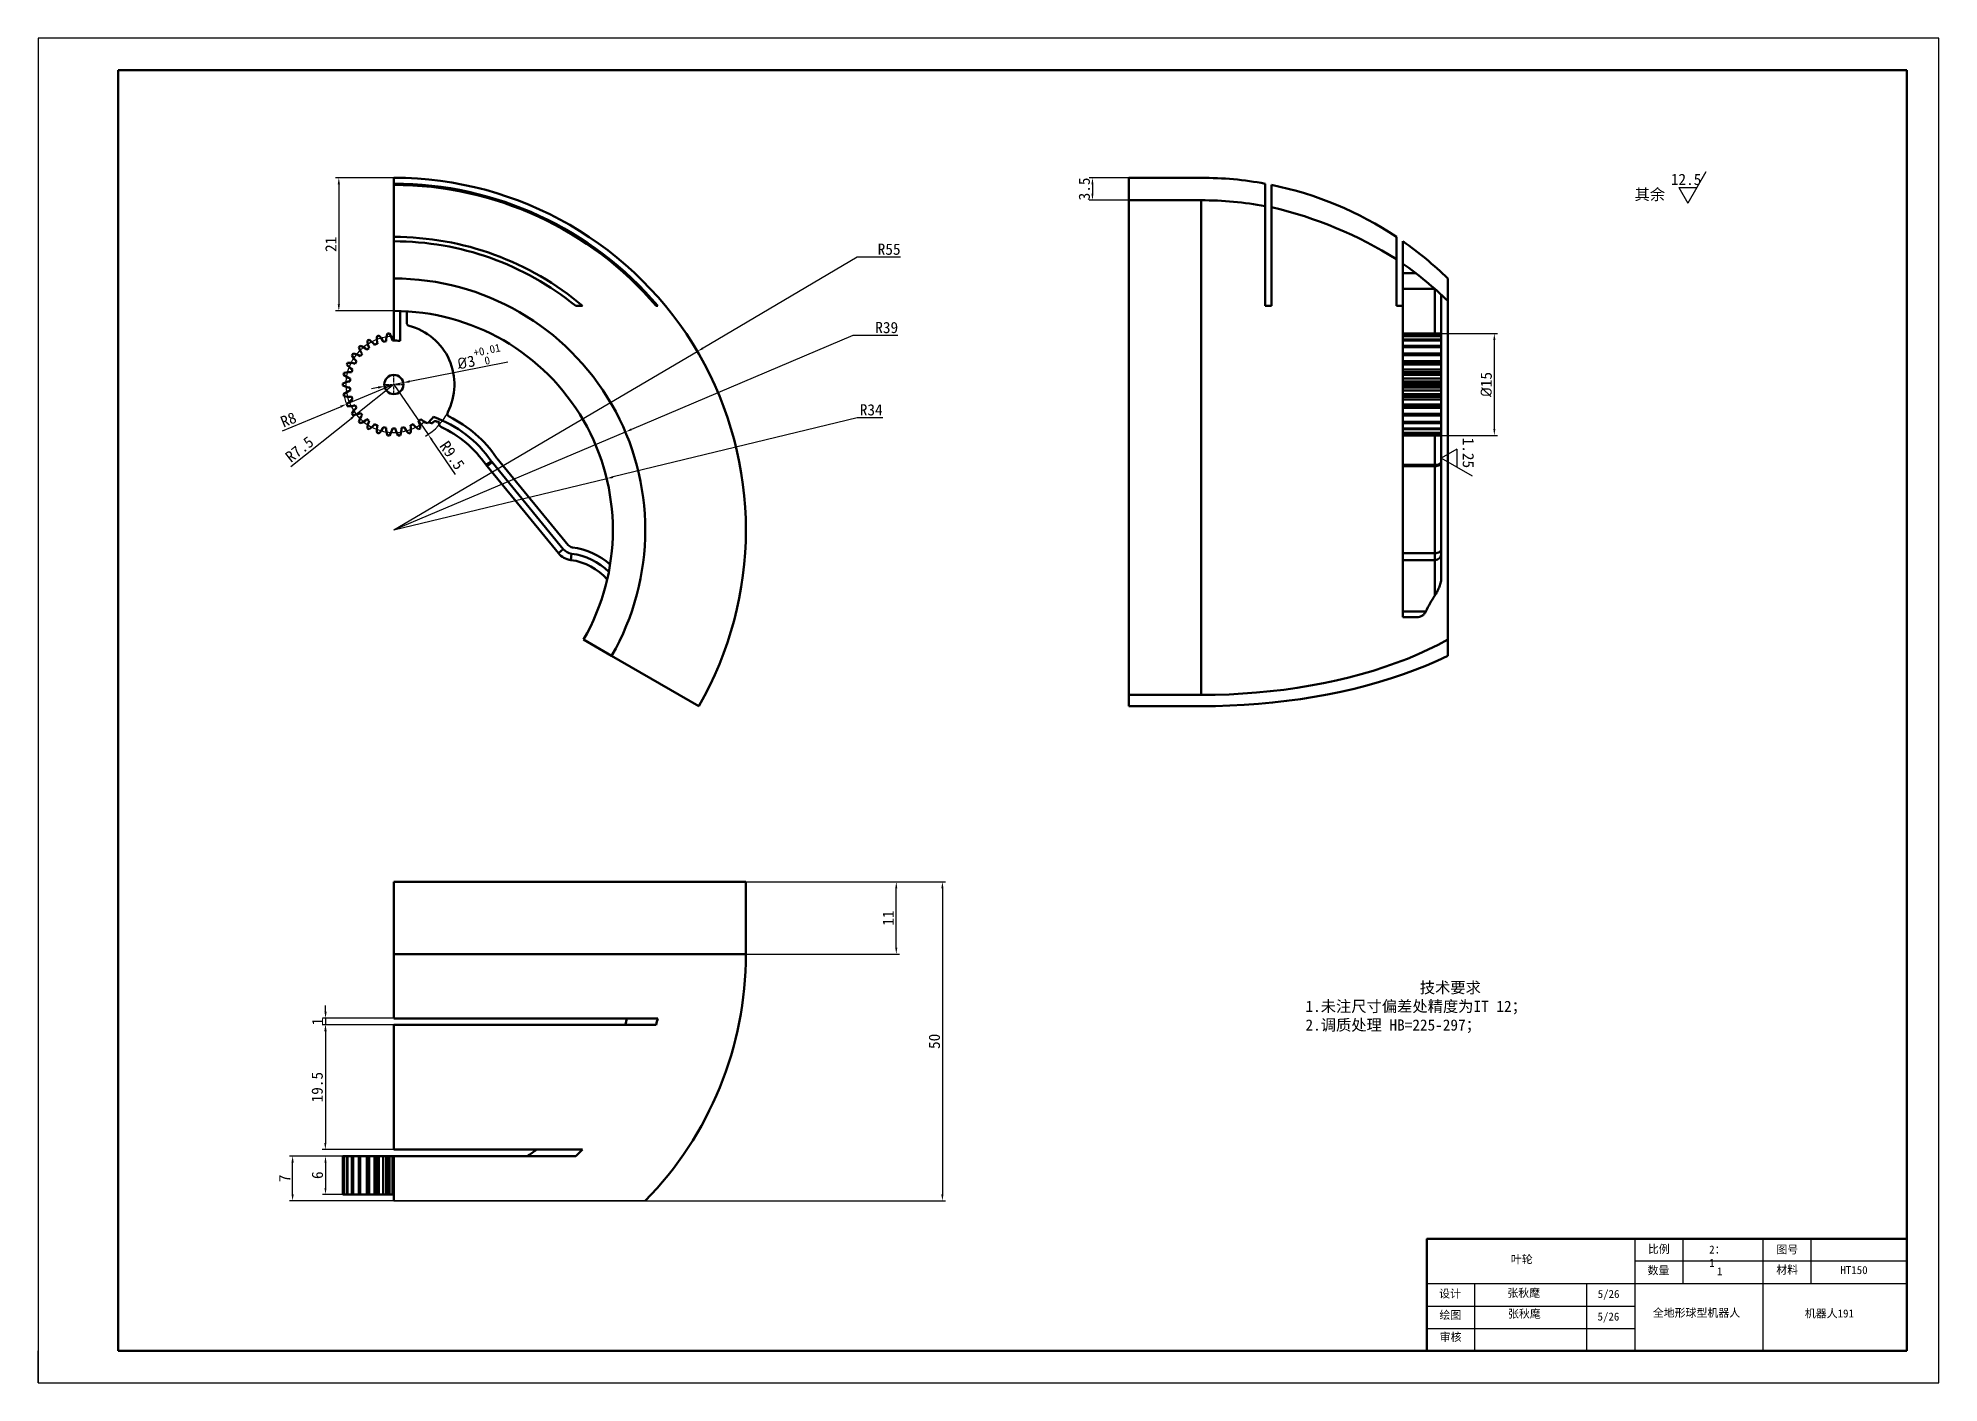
# Model space of a CAD drawing. Header units: millimetres. Extents: x 677 to 1865, y 1 to 841.
import ezdxf

# ---------------------------------------------------------------- set-up
doc = ezdxf.new("R2010")
doc.units = ezdxf.units.MM
doc.header["$PDSIZE"] = -1
doc.linetypes.add('CENTER2', pattern=[1.125, 0.75, -0.125, 0.125, -0.125])
for name, color, linetype, lineweight in [('文字', 7, 'Continuous', 15), ('粗实线', 7, 'Continuous', 30), ('粗实线层', 7, 'Continuous', 35)]:
    doc.layers.add(name, color=color, linetype=linetype, lineweight=lineweight)
doc.styles.add('Songti', font='')
doc.styles.get("Standard").update_dxf_attribs({"font": ''})
doc.styles.get('Songti').set_extended_font_data('SimSun')
doc.styles.get('Standard').set_extended_font_data('FangSong')
doc.dimstyles.new('ISO-25', dxfattribs={"dimtxt": 2.5, "dimasz": 2.5, "dimexe": 1.25, "dimexo": 0.625, "dimtad": 1, "dimtxsty": 'Standard', "dimcen": 2.5, "dimadec": 0, "dimazin": 0, "dimtfac": 1, "dimtmove": 0, "dimatfit": 3, "dimfxl": 1, "dimarcsym": 0})

# ---------------------------------------------------------------- blocks, each defined once
blk = doc.blocks.new('*D2')
at = {"color": 0, "lineweight": -2, "transparency": 16777216}
for p, q in [((1189, 703.6), (1092.6, 646.9)), ((1216, 703.6), (1189, 703.6)), ((899.4, 533.3), (1089, 644.8))]:
    blk.add_line(p, q, dxfattribs=at)
at = {"color": 0, "transparency": 16777216}
blk.add_solid([(1092.2, 647.4), (1092.9, 646.3), (1089, 644.8)], dxfattribs=at)
at = {"layer": 'Defpoints', "color": 0, "transparency": 16777216}
for p in [(1089, 644.8), (899.4, 533.3)]:
    blk.add_point(p, dxfattribs=at)
at = {"color": 0, "transparency": 16777216, "insert": (1208.9, 708.6), "char_height": 3.5, "attachment_point": 5}
blk.add_mtext('{\\fSimSun|b0|i0|c134|p2;\\H2x;R55}', dxfattribs=at)
blk = doc.blocks.new('*D3')
at = {"color": 0, "lineweight": -2, "transparency": 16777216}
for p, q in [((1186.2, 654.7), (1047.8, 596.1)), ((1214.4, 654.7), (1186.2, 654.7)), ((899.4, 533.3), (1044.1, 594.5))]:
    blk.add_line(p, q, dxfattribs=at)
at = {"color": 0, "transparency": 16777216}
blk.add_solid([(1047.6, 596.7), (1048.1, 595.5), (1044.1, 594.5)], dxfattribs=at)
at = {"layer": 'Defpoints', "color": 0, "transparency": 16777216}
for p in [(1044.1, 594.5), (899.4, 533.3)]:
    blk.add_point(p, dxfattribs=at)
at = {"color": 0, "transparency": 16777216, "insert": (1207.4, 659.7), "char_height": 3.5, "attachment_point": 5}
blk.add_mtext('{\\fSimSun|b0|i0|c134|p2;\\H2x;R39}', dxfattribs=at)
blk = doc.blocks.new('*D4')
at = {"color": 0, "lineweight": -2, "transparency": 16777216}
for p, q in [((1189, 603.3), (1036.4, 566.4)), ((1204.9, 603.3), (1189, 603.3)), ((899.4, 533.3), (1032.4, 565.4))]:
    blk.add_line(p, q, dxfattribs=at)
at = {"color": 0, "transparency": 16777216}
blk.add_solid([(1036.2, 567), (1036.5, 565.7), (1032.4, 565.4)], dxfattribs=at)
at = {"layer": 'Defpoints', "color": 0, "transparency": 16777216}
for p in [(1032.4, 565.4), (899.4, 533.3)]:
    blk.add_point(p, dxfattribs=at)
at = {"color": 0, "transparency": 16777216, "insert": (1197.7, 608.3), "char_height": 3.5, "attachment_point": 5}
blk.add_mtext('{\\fSimSun|b0|i0|c134|p2;\\H2x;R34}', dxfattribs=at)
blk = doc.blocks.new('*D5')
at = {"color": 0, "lineweight": -2, "transparency": 16777216}
for p, q in [((1554, 656.1), (1589.1, 656.1)), ((1587.1, 652), (1587.1, 596.4)), ((1554, 592.3), (1589.1, 592.3))]:
    blk.add_line(p, q, dxfattribs=at)
at = {"color": 0, "transparency": 16777216}
for points in [[(1586.5, 652), (1587.8, 652), (1587.1, 656.1)], [(1586.5, 596.4), (1587.8, 596.4), (1587.1, 592.3)]]:
    blk.add_solid(points, dxfattribs=at)
at = {"layer": 'Defpoints', "color": 0, "transparency": 16777216}
for p in [(1554, 656.1), (1554, 592.3), (1587.1, 592.3)]:
    blk.add_point(p, dxfattribs=at)
at = {"color": 0, "transparency": 16777216, "insert": (1582.1, 624.2), "char_height": 3.5, "attachment_point": 5, "rotation": 90}
blk.add_mtext('{\\fISOCPEUR|b0|i0|c134|p34;\\H2x;%%C\\fSimSun|b0|i0|c134|p2;15}', dxfattribs=at)
blk = doc.blocks.new('*D6')
at = {"color": 0, "lineweight": -2, "transparency": 16777216}
for p, q in [((867.4, 142.3), (854.7, 142.3)), ((856.7, 138.2), (856.7, 122.4)), ((867.4, 118.3), (854.7, 118.3))]:
    blk.add_line(p, q, dxfattribs=at)
at = {"color": 0, "transparency": 16777216}
for points in [[(856, 138.2), (857.3, 138.2), (856.7, 142.3)], [(856, 122.4), (857.3, 122.4), (856.7, 118.3)]]:
    blk.add_solid(points, dxfattribs=at)
at = {"layer": 'Defpoints', "color": 0, "transparency": 16777216}
for p in [(867.4, 142.3), (856.7, 118.3), (867.4, 118.3)]:
    blk.add_point(p, dxfattribs=at)
at = {"color": 0, "transparency": 16777216, "insert": (851.6, 130.3), "char_height": 3.5, "attachment_point": 5, "rotation": 89.9872}
blk.add_mtext('{\\fSimSun|b0|i0|c134|p2;\\H2x;6}', dxfattribs=at)
blk = doc.blocks.new('*D7')
at = {"color": 0, "lineweight": -2, "transparency": 16777216}
for p, q in [((899.4, 228.3), (854.7, 228.3)), ((856.7, 232.4), (856.7, 236.4)), ((856.7, 228.3), (856.7, 224.3)), ((899.4, 224.3), (854.7, 224.3)), ((856.7, 220.2), (856.7, 216.1))]:
    blk.add_line(p, q, dxfattribs=at)
at = {"color": 0, "transparency": 16777216}
for points in [[(856, 232.4), (857.4, 232.4), (856.7, 228.3)], [(856, 220.2), (857.4, 220.2), (856.7, 224.3)]]:
    blk.add_solid(points, dxfattribs=at)
at = {"layer": 'Defpoints', "color": 0, "transparency": 16777216}
for p in [(899.4, 228.3), (856.7, 224.3), (899.4, 224.3)]:
    blk.add_point(p, dxfattribs=at)
at = {"color": 0, "transparency": 16777216, "insert": (851.7, 226.3), "char_height": 3.5, "attachment_point": 5, "rotation": 90}
blk.add_mtext('{\\fSimSun|b0|i0|c134|p2;\\H2x;1}', dxfattribs=at)
blk = doc.blocks.new('*D8')
at = {"color": 0, "lineweight": -2, "transparency": 16777216}
for p, q in [((899.4, 624.2), (920.8, 593)), ((937.9, 568), (923.1, 589.6))]:
    blk.add_line(p, q, dxfattribs=at)
blk.add_arc((899.4, 624.2), 37.9, 301.4178, 332.717, dxfattribs=at)
at = {"color": 0, "transparency": 16777216}
blk.add_solid([(923.7, 590), (922.6, 589.2), (920.8, 593)], dxfattribs=at)
at = {"layer": 'Defpoints', "color": 0, "transparency": 16777216}
for p in [(899.4, 624.2), (920.8, 593)]:
    blk.add_point(p, dxfattribs=at)
at = {"color": 0, "transparency": 16777216, "insert": (935.8, 579.9), "char_height": 3.5, "attachment_point": 5, "rotation": 304.4446}
blk.add_mtext('{\\fSimSun|b0|i0|c134|p2;\\H2x;R9.5}', dxfattribs=at)
blk = doc.blocks.new('*D9')
at = {"color": 0, "lineweight": -2, "transparency": 16777216}
for p, q in [((1358.8, 753.3), (1334, 753.3)), ((1336, 749.2), (1336, 743.3)), ((1358.8, 739.3), (1334, 739.3))]:
    blk.add_line(p, q, dxfattribs=at)
at = {"color": 0, "transparency": 16777216}
for points in [[(1335.3, 749.2), (1336.6, 749.2), (1336, 753.3)], [(1335.3, 743.3), (1336.6, 743.3), (1336, 739.3)]]:
    blk.add_solid(points, dxfattribs=at)
at = {"layer": 'Defpoints', "color": 0, "transparency": 16777216}
for p in [(1358.8, 753.3), (1336, 739.3), (1358.8, 739.3)]:
    blk.add_point(p, dxfattribs=at)
at = {"color": 0, "transparency": 16777216, "insert": (1330.9, 746.3), "char_height": 3.5, "attachment_point": 5, "rotation": 90}
blk.add_mtext('{\\fSimSun|b0|i0|c134|p2;\\H2x;3.5}', dxfattribs=at)
blk = doc.blocks.new('*D11')
at = {"color": 0, "lineweight": -2, "transparency": 16777216}
for p, q in [((1119.4, 313.5), (1215.4, 313.5)), ((1213.4, 272.4), (1213.4, 309.4)), ((1119.4, 268.3), (1215.4, 268.3))]:
    blk.add_line(p, q, dxfattribs=at)
at = {"color": 0, "transparency": 16777216}
for points in [[(1212.7, 309.4), (1214, 309.4), (1213.4, 313.5)], [(1212.7, 272.4), (1214, 272.4), (1213.4, 268.3)]]:
    blk.add_solid(points, dxfattribs=at)
at = {"layer": 'Defpoints', "color": 0, "transparency": 16777216}
for p in [(1119.4, 313.5), (1213.4, 313.5), (1119.4, 268.3)]:
    blk.add_point(p, dxfattribs=at)
at = {"color": 0, "transparency": 16777216, "insert": (1208.3, 290.9), "char_height": 3.5, "attachment_point": 5, "rotation": 90}
blk.add_mtext('{\\fSimSun|b0|i0|c134|p2;\\H2x;11}', dxfattribs=at)
blk = doc.blocks.new('*D12')
at = {"color": 0, "lineweight": -2, "transparency": 16777216}
for p, q in [((899.4, 313.5), (1244.2, 313.5)), ((1242.2, 309.4), (1242.2, 118.4)), ((899.4, 114.3), (1244.2, 114.3))]:
    blk.add_line(p, q, dxfattribs=at)
at = {"color": 0, "transparency": 16777216}
for points in [[(1241.5, 309.4), (1242.9, 309.4), (1242.2, 313.5)], [(1241.5, 118.4), (1242.9, 118.4), (1242.2, 114.3)]]:
    blk.add_solid(points, dxfattribs=at)
at = {"layer": 'Defpoints', "color": 0, "transparency": 16777216}
for p in [(899.4, 313.5), (899.4, 114.3), (1242.2, 114.3)]:
    blk.add_point(p, dxfattribs=at)
at = {"color": 0, "transparency": 16777216, "insert": (1237.2, 213.9), "char_height": 3.5, "attachment_point": 5, "rotation": 90}
blk.add_mtext('{\\fSimSun|b0|i0|c134|p2;\\H2x;50}', dxfattribs=at)
blk = doc.blocks.new('*D13')
at = {"color": 0, "lineweight": -2, "transparency": 16777216}
for p, q in [((899.4, 142.3), (834.1, 142.3)), ((836.1, 118.4), (836.1, 138.2)), ((899.4, 114.3), (834.1, 114.3))]:
    blk.add_line(p, q, dxfattribs=at)
at = {"color": 0, "transparency": 16777216}
for points in [[(835.4, 138.2), (836.8, 138.2), (836.1, 142.3)], [(835.4, 118.4), (836.8, 118.4), (836.1, 114.3)]]:
    blk.add_solid(points, dxfattribs=at)
at = {"layer": 'Defpoints', "color": 0, "transparency": 16777216}
for p in [(836.1, 142.3), (899.4, 142.3), (899.4, 114.3)]:
    blk.add_point(p, dxfattribs=at)
at = {"color": 0, "transparency": 16777216, "insert": (831.1, 128.3), "char_height": 3.5, "attachment_point": 5, "rotation": 90}
blk.add_mtext('{\\fSimSun|b0|i0|c134|p2;\\H2x;7}', dxfattribs=at)
blk = doc.blocks.new('*D14')
at = {"color": 0, "lineweight": -2, "transparency": 16777216}
for p, q in [((899.4, 224.3), (854.6, 224.3)), ((856.6, 220.2), (856.6, 150.4)), ((899.4, 146.3), (854.6, 146.3))]:
    blk.add_line(p, q, dxfattribs=at)
at = {"color": 0, "transparency": 16777216}
for points in [[(855.9, 220.2), (857.2, 220.2), (856.6, 224.3)], [(855.9, 150.4), (857.2, 150.4), (856.6, 146.3)]]:
    blk.add_solid(points, dxfattribs=at)
at = {"layer": 'Defpoints', "color": 0, "transparency": 16777216}
for p in [(899.4, 224.3), (856.6, 146.3), (899.4, 146.3)]:
    blk.add_point(p, dxfattribs=at)
at = {"color": 0, "transparency": 16777216, "insert": (851.5, 185.3), "char_height": 3.5, "attachment_point": 5, "rotation": 90}
blk.add_mtext('{\\fSimSun|b0|i0|c134|p2;\\H2x;19.5}', dxfattribs=at)
blk = doc.blocks.new('*D17')
at = {"color": 0, "lineweight": -2, "transparency": 16777216}
for p, q in [((899.4, 753.3), (863, 753.3)), ((865, 749.2), (865, 674.2)), ((899.4, 670.1), (863, 670.1))]:
    blk.add_line(p, q, dxfattribs=at)
at = {"color": 0, "transparency": 16777216}
for points in [[(864.3, 749.2), (865.7, 749.2), (865, 753.3)], [(864.3, 674.2), (865.7, 674.2), (865, 670.1)]]:
    blk.add_solid(points, dxfattribs=at)
at = {"layer": 'Defpoints', "color": 0, "transparency": 16777216}
for p in [(899.4, 753.3), (865, 670.1), (899.4, 670.1)]:
    blk.add_point(p, dxfattribs=at)
at = {"color": 0, "transparency": 16777216, "insert": (860, 711.7), "char_height": 3.5, "attachment_point": 5, "rotation": 90}
blk.add_mtext('{\\fSimSun|b0|i0|c134|p2;\\H2x;21}', dxfattribs=at)
blk = doc.blocks.new('*U18')
at = {"color": 0, "linetype": 'CENTER2', "ltscale": 3, "transparency": 16777216}
for p, q in [((-6.12, 0), (-1.2, 0)), ((0, 1.2), (0, 6.12)), ((1.2, 0), (6.12, 0)), ((0, -6.12), (0, -1.2))]:
    blk.add_line(p, q, dxfattribs=at)
at = {"color": 0, "linetype": 'Continuous', "ltscale": 3, "transparency": 16777216}
for p, q in [((-0.6, 0), (0.6, 0)), ((0, -0.6), (0, 0.6))]:
    blk.add_line(p, q, dxfattribs=at)
blk = doc.blocks.new('*D20')
at = {"color": 0, "lineweight": -2, "transparency": 16777216}
for p, q in [((899.4, 624.2), (875.9, 605.5)), ((834.9, 572.9), (872.7, 603))]:
    blk.add_line(p, q, dxfattribs=at)
at = {"color": 0, "transparency": 16777216}
blk.add_solid([(872.3, 603.5), (873.1, 602.4), (875.9, 605.5)], dxfattribs=at)
at = {"layer": 'Defpoints', "color": 0, "transparency": 16777216}
for p in [(899.4, 624.2), (875.9, 605.5)]:
    blk.add_point(p, dxfattribs=at)
at = {"color": 0, "transparency": 16777216, "insert": (840.4, 583.7), "char_height": 3.5, "attachment_point": 5, "rotation": 38.4792}
blk.add_mtext('{\\fSimSun|b0|i0|c134|p2;\\H2x;R7.5}', dxfattribs=at)
blk = doc.blocks.new('*D21')
at = {"color": 0, "lineweight": -2, "transparency": 16777216}
for p, q in [((899.4, 624.2), (869.8, 611.9)), ((829.8, 595.3), (866.1, 610.3))]:
    blk.add_line(p, q, dxfattribs=at)
blk.add_arc((899.4, 624.2), 32, 193.048, 206.1263, dxfattribs=at)
at = {"color": 0, "transparency": 16777216}
blk.add_solid([(865.8, 611), (866.3, 609.7), (869.8, 611.9)], dxfattribs=at)
at = {"layer": 'Defpoints', "color": 0, "transparency": 16777216}
for p in [(899.4, 624.2), (869.8, 611.9)]:
    blk.add_point(p, dxfattribs=at)
at = {"color": 0, "transparency": 16777216, "insert": (833.5, 602.2), "char_height": 3.5, "attachment_point": 5, "rotation": 22.5453}
blk.add_mtext('{\\fSimSun|b0|i0|c134|p2;\\H2x;R8}', dxfattribs=at)

msp = doc.modelspace()

# ---------------------------------------------------------------- linework, layer by layer
for p, q in [((1865.004, 840.555), (677.004, 840.555)), ((677.004, 840.555), (677.004, 0.555)), ((1865.004, 0.555), (1865.004, 840.555)), ((970.588, 638.042), (909.289, 626.101)), ((889.501, 622.246), (885.496, 621.466)), ((893.506, 623.026), (905.284, 625.321)), ((677.004, 0.555), (677.004, 20.555)), ((677.004, 0.555), (1865.004, 0.555))]:
    msp.add_line(p, q)
at = {"lineweight": 53}
for p, q in [((1845.004, 820.555), (727.004, 820.555)), ((727.004, 820.555), (727.004, 20.555)), ((1845.004, 20.555), (1845.004, 820.555)), ((899.395, 142.288), (867.395, 142.288)), ((727.004, 20.555), (1845.004, 20.555))]:
    msp.add_line(p, q, dxfattribs=at)
at = {"color": 7, "linetype": 'Continuous', "lineweight": 53}
for p, q in [((899.395, 753.266), (899.395, 749.599)), ((899.395, 748.821), (899.395, 749.599)), ((899.395, 748.821), (899.395, 716.339)), ((1358.763, 753.266), (1403.963, 753.266)), ((1358.763, 739.266), (1358.763, 753.266)), ((1443.963, 735.595), (1443.963, 749.599)), ((1447.963, 748.821), (1447.963, 734.822)), ((1403.963, 739.266), (1358.763, 739.266)), ((1358.763, 430.266), (1358.763, 739.266)), ((1403.963, 739.266), (1403.963, 430.266)), ((1443.963, 673.266), (1443.963, 735.595)), ((1447.963, 734.822), (1447.963, 673.266)), ((899.395, 713.61), (899.395, 716.339)), ((899.395, 713.61), (899.395, 690.377)), ((1525.963, 702.344), (1525.963, 716.339)), ((1529.963, 713.61), (1529.963, 699.608)), ((1525.963, 673.266), (1525.963, 702.344)), ((899.395, 670.087), (899.395, 690.377)), ((1529.963, 699.608), (1529.963, 693.686)), ((1538.043, 693.686), (1529.963, 693.686)), ((1529.963, 681.686), (1529.963, 693.686)), ((1557.963, 676.377), (1557.963, 690.377)), ((1549.963, 683.838), (1529.963, 683.838)), ((1529.963, 656.054), (1529.963, 681.686)), ((1553.963, 680.2), (1553.963, 656.054)), ((899.395, 651.67), (899.395, 670.087)), ((907.395, 669.853), (907.395, 662.758)), ((1017.361, 673.266), (1013.079, 673.266)), ((1064.319, 673.266), (1063.298, 673.266)), ((1447.963, 673.266), (1443.963, 673.266)), ((1529.963, 673.266), (1525.963, 673.266)), ((1557.963, 676.377), (1557.963, 464.855)), ((1529.963, 656.054), (1553.963, 656.054)), ((1529.963, 655.932), (1529.963, 656.054)), ((1553.963, 655.932), (1529.963, 655.932)), ((1529.963, 654.783), (1529.963, 655.932)), ((1529.963, 654.783), (1553.963, 654.783)), ((1529.963, 654.421), (1529.963, 654.783)), ((1553.963, 654.421), (1529.963, 654.421)), ((1529.963, 652.174), (1529.963, 654.421)), ((1553.963, 655.932), (1553.963, 656.054)), ((1553.963, 654.783), (1553.963, 655.932)), ((1553.963, 654.421), (1553.963, 654.783)), ((1553.963, 652.174), (1553.963, 654.421)), ((1529.963, 652.174), (1553.963, 652.174)), ((1529.963, 651.589), (1529.963, 652.174)), ((1553.963, 651.589), (1529.963, 651.589)), ((1529.963, 648.342), (1529.963, 651.589)), ((1529.963, 648.342), (1553.963, 648.342)), ((1529.963, 647.559), (1529.963, 648.342)), ((1553.963, 647.559), (1529.963, 647.559)), ((1529.963, 643.453), (1529.963, 647.559)), ((1529.963, 643.453), (1553.963, 643.453)), ((1529.963, 642.506), (1529.963, 643.453)), ((1553.963, 642.506), (1529.963, 642.506)), ((1529.963, 638.721), (1529.963, 642.506)), ((1553.963, 651.589), (1553.963, 652.174)), ((1553.963, 648.342), (1553.963, 651.589)), ((1553.963, 647.559), (1553.963, 648.342)), ((1553.963, 643.453), (1553.963, 647.559)), ((1553.963, 642.506), (1553.963, 643.453)), ((1553.963, 638.721), (1553.963, 642.506)), ((1553.963, 638.721), (1529.963, 638.721)), ((1529.963, 637.751), (1529.963, 638.721)), ((1553.963, 637.751), (1529.963, 637.751)), ((1529.963, 637.751), (1529.963, 637.722)), ((1529.963, 637.722), (1553.963, 637.722)), ((1529.963, 636.652), (1529.963, 637.722)), ((1553.963, 636.652), (1529.963, 636.652)), ((1529.963, 633.552), (1529.963, 636.652)), ((1553.963, 633.552), (1529.963, 633.552)), ((1529.963, 631.779), (1529.963, 633.552)), ((1553.963, 631.865), (1529.963, 631.865)), ((1529.963, 631.865), (1529.963, 631.398)), ((1529.963, 631.398), (1553.963, 631.398)), ((1529.963, 630.253), (1529.963, 631.398)), ((1553.963, 630.253), (1529.963, 630.253)), ((1529.963, 627.973), (1529.963, 630.253)), ((1553.963, 637.751), (1553.963, 638.721)), ((1553.963, 637.722), (1553.963, 637.751)), ((1553.963, 636.652), (1553.963, 637.722)), ((1553.963, 633.552), (1553.963, 636.652)), ((1553.963, 631.779), (1553.963, 633.552)), ((1553.963, 631.398), (1553.963, 631.865)), ((1553.963, 630.253), (1553.963, 631.398)), ((1553.963, 627.973), (1553.963, 630.253)), ((1553.963, 627.973), (1529.963, 627.973)), ((1529.963, 626.119), (1529.963, 627.973)), ((1553.963, 626.119), (1529.963, 626.119)), ((1529.963, 626.119), (1529.963, 624.759)), ((1529.963, 623.588), (1529.963, 624.759)), ((1529.963, 624.759), (1553.963, 624.759)), ((1553.963, 623.588), (1529.963, 623.588)), ((1529.963, 622.228), (1529.963, 623.588)), ((1553.963, 622.228), (1529.963, 622.228)), ((1529.963, 620.374), (1529.963, 622.228)), ((1553.963, 620.374), (1529.963, 620.374)), ((1529.963, 620.374), (1529.963, 618.094)), ((1529.963, 618.094), (1553.963, 618.094)), ((1529.963, 616.949), (1529.963, 618.094)), ((1553.963, 626.119), (1553.963, 627.973)), ((1553.963, 624.759), (1553.963, 626.119)), ((1553.963, 623.588), (1553.963, 624.759)), ((1553.963, 622.228), (1553.963, 623.588)), ((1553.963, 620.374), (1553.963, 622.228)), ((1553.963, 618.094), (1553.963, 620.374)), ((1553.963, 616.949), (1553.963, 618.094)), ((1553.963, 616.949), (1529.963, 616.949)), ((1529.963, 616.482), (1529.963, 616.949)), ((1529.963, 614.795), (1529.963, 616.569)), ((1529.963, 616.482), (1553.963, 616.482)), ((1553.963, 614.795), (1529.963, 614.795)), ((1529.963, 614.795), (1529.963, 611.695)), ((1529.963, 611.695), (1553.963, 611.695)), ((1529.963, 610.625), (1529.963, 611.695)), ((1553.963, 610.625), (1529.963, 610.625)), ((1529.963, 610.596), (1529.963, 610.625)), ((1529.963, 610.596), (1553.963, 610.596)), ((1529.963, 609.626), (1529.963, 610.596)), ((1553.963, 609.626), (1529.963, 609.626)), ((1529.963, 609.626), (1529.963, 605.841)), ((1553.963, 616.482), (1553.963, 616.949)), ((1553.963, 614.795), (1553.963, 616.569)), ((1553.963, 611.695), (1553.963, 614.795)), ((1553.963, 610.625), (1553.963, 611.695)), ((1553.963, 610.596), (1553.963, 610.625)), ((1553.963, 609.626), (1553.963, 610.596)), ((1553.963, 605.841), (1553.963, 609.626)), ((1529.963, 605.841), (1553.963, 605.841)), ((1529.963, 604.894), (1529.963, 605.841)), ((1553.963, 604.894), (1529.963, 604.894)), ((1529.963, 604.894), (1529.963, 600.789)), ((1529.963, 600.789), (1553.963, 600.789)), ((1529.963, 600.005), (1529.963, 600.789)), ((1553.963, 600.005), (1529.963, 600.005)), ((1529.963, 599.91), (1529.963, 596.758)), ((1529.963, 596.758), (1553.963, 596.758)), ((1529.963, 596.173), (1529.963, 596.758)), ((1553.963, 596.173), (1529.963, 596.173)), ((1529.963, 596.173), (1529.963, 593.926)), ((1553.963, 604.894), (1553.963, 605.841)), ((1553.963, 600.789), (1553.963, 604.894)), ((1553.963, 600.005), (1553.963, 600.789)), ((1553.963, 596.758), (1553.963, 600.005)), ((1553.963, 596.173), (1553.963, 596.758)), ((1553.963, 593.926), (1553.963, 596.173)), ((1529.963, 593.926), (1553.963, 593.926)), ((1529.963, 593.564), (1529.963, 593.926)), ((1553.963, 593.564), (1529.963, 593.564)), ((1529.963, 593.564), (1529.963, 592.415)), ((1529.963, 592.415), (1553.963, 592.415)), ((1529.963, 592.293), (1529.963, 592.415)), ((1553.963, 592.293), (1529.963, 592.293)), ((1529.963, 573.897), (1529.963, 592.293)), ((1553.963, 593.564), (1553.963, 593.926)), ((1553.963, 592.415), (1553.963, 593.564)), ((1553.963, 592.293), (1553.963, 592.415)), ((1553.963, 592.293), (1553.963, 576.167)), ((957.032, 573.897), (960.326, 576.167)), ((957.637, 573.094), (960.729, 575.632)), ((1002.189, 518.802), (957.637, 573.094)), ((960.729, 575.632), (1005.282, 521.34)), ((963.821, 578.169), (1008.374, 523.877)), ((1529.963, 573.897), (1549.963, 573.897)), ((1529.963, 573.094), (1529.963, 573.897)), ((1549.963, 573.094), (1529.963, 573.094)), ((1529.963, 518.802), (1529.963, 573.094)), ((1549.963, 573.094), (1549.963, 573.897)), ((1549.963, 518.802), (1549.963, 573.094)), ((1553.963, 575.632), (1553.963, 521.34)), ((1002.189, 518.802), (1005.282, 521.34)), ((1009.97, 514.508), (1010.469, 518.477)), ((1529.963, 518.802), (1549.963, 518.802)), ((1529.963, 514.508), (1529.963, 518.802)), ((1549.963, 514.508), (1529.963, 514.508)), ((1529.963, 482.389), (1529.963, 514.508)), ((1549.963, 514.508), (1549.963, 518.802)), ((1549.963, 492.332), (1549.963, 514.508)), ((1553.963, 521.34), (1553.963, 518.477)), ((1553.963, 518.477), (1553.963, 503.016)), ((1529.963, 482.389), (1544.355, 482.389)), ((1529.963, 478.789), (1529.963, 482.389)), ((1538.816, 478.789), (1529.963, 478.789)), ((1035.458, 454.71), (1017.886, 464.855)), ((1557.963, 454.71), (1557.963, 464.855)), ((1035.458, 454.71), (1089.921, 423.266)), ((1358.763, 430.266), (1403.963, 430.266)), ((1358.763, 423.266), (1358.763, 430.266)), ((1358.763, 423.266), (1403.963, 423.266)), ((899.395, 313.488), (899.395, 268.288)), ((1119.395, 313.488), (899.395, 313.488)), ((1119.395, 268.288), (1119.395, 313.488)), ((899.395, 268.288), (899.395, 228.288)), ((899.395, 228.288), (1064.319, 228.288)), ((899.395, 224.288), (899.395, 146.288)), ((1063.298, 224.288), (899.395, 224.288)), ((899.395, 146.288), (1017.361, 146.288)), ((867.395, 142.288), (867.395, 118.288)), ((867.395, 142.288), (867.401, 142.288)), ((867.401, 142.288), (867.401, 118.288)), ((867.978, 142.288), (867.401, 142.288)), ((867.978, 118.288), (867.978, 142.288)), ((867.978, 142.288), (868.221, 142.288)), ((868.221, 142.288), (868.221, 118.288)), ((869.929, 142.288), (868.221, 142.288)), ((869.929, 118.288), (869.929, 142.288)), ((869.929, 142.288), (870.405, 142.288)), ((870.405, 142.288), (870.405, 118.288)), ((873.167, 142.288), (870.405, 142.288)), ((873.167, 118.288), (873.167, 142.288)), ((873.167, 142.288), (873.855, 142.288)), ((873.855, 142.288), (873.855, 118.288)), ((877.552, 142.288), (873.855, 142.288)), ((877.552, 118.288), (877.552, 142.288)), ((877.552, 142.288), (878.422, 142.288)), ((878.422, 142.288), (878.422, 118.288)), ((882.488, 142.288), (878.422, 142.288)), ((882.488, 118.288), (882.488, 142.288)), ((882.488, 142.288), (882.891, 142.288)), ((882.891, 118.288), (882.891, 142.288)), ((882.891, 142.288), (883.905, 142.288)), ((883.905, 142.288), (883.905, 118.288)), ((887.366, 142.288), (883.905, 142.288)), ((887.366, 118.288), (887.366, 142.288)), ((887.366, 142.288), (888.768, 142.288)), ((888.768, 142.288), (888.768, 118.288)), ((888.768, 142.288), (888.952, 142.288)), ((888.952, 118.288), (888.952, 142.288)), ((888.952, 142.288), (890.065, 142.288)), ((890.065, 142.288), (890.065, 118.288)), ((892.77, 142.288), (890.065, 142.288)), ((892.77, 118.288), (892.77, 142.288)), ((892.77, 142.288), (894.594, 142.288)), ((894.592, 142.288), (894.592, 118.288)), ((894.592, 142.288), (895.469, 142.288)), ((895.469, 118.288), (895.469, 142.288)), ((895.469, 142.288), (896.633, 142.288)), ((896.633, 142.288), (896.633, 118.288)), ((898.463, 142.288), (896.633, 142.288)), ((898.463, 118.288), (898.463, 142.288)), ((898.463, 142.288), (899.395, 142.288)), ((899.395, 142.288), (899.395, 114.288)), ((1013.079, 142.288), (899.395, 142.288)), ((867.395, 118.288), (867.401, 118.288)), ((867.401, 118.288), (867.978, 118.288)), ((867.978, 118.288), (868.221, 118.288)), ((868.221, 118.288), (869.929, 118.288)), ((869.929, 118.288), (870.405, 118.288)), ((870.405, 118.288), (873.167, 118.288)), ((873.167, 118.288), (873.855, 118.288)), ((873.855, 118.288), (877.552, 118.288)), ((877.552, 118.288), (878.422, 118.288)), ((878.422, 118.288), (882.488, 118.288)), ((882.488, 118.288), (882.891, 118.288)), ((882.891, 118.288), (883.905, 118.288)), ((883.905, 118.288), (887.366, 118.288)), ((887.366, 118.288), (888.768, 118.288)), ((888.768, 118.288), (888.952, 118.288)), ((888.952, 118.288), (890.065, 118.288)), ((890.065, 118.288), (892.77, 118.288)), ((892.77, 118.288), (894.594, 118.288)), ((894.592, 118.288), (895.469, 118.288)), ((895.469, 118.288), (896.633, 118.288)), ((896.633, 118.288), (898.463, 118.288)), ((898.463, 118.288), (899.395, 118.288))]:
    msp.add_line(p, q, dxfattribs=at)
at = {"color": 7, "linetype": 'Continuous', "lineweight": 35}
for p, q in [((963.62, 578.437), (963.821, 578.169)), ((1553.963, 576.167), (1553.963, 575.632))]:
    msp.add_line(p, q, dxfattribs=at)
at = {"color": 7, "linetype": 'Continuous', "lineweight": 25}
msp.add_line((1056.507, 114.288), (899.395, 114.288), dxfattribs=at)
at = {"lineweight": 35}
msp.add_line((899.395, 114.288), (1056.507, 114.288), dxfattribs=at)
at = {"color": 7, "linetype": 'Continuous', "lineweight": 53, "flags": 128}
for points in [[(1549.963, 573.897), (1550.743, 573.94), (1551.494, 574.07), (1552.185, 574.279), (1552.792, 574.562), (1553.289, 574.906), (1553.659, 575.298), (1553.886, 575.724), (1553.963, 576.167)], [(1549.963, 573.094), (1550.743, 573.143), (1551.494, 573.287), (1552.185, 573.522), (1552.792, 573.837), (1553.289, 574.222), (1553.659, 574.661), (1553.886, 575.137), (1553.963, 575.632)], [(1549.963, 518.802), (1550.743, 518.851), (1551.494, 518.995), (1552.185, 519.23), (1552.792, 519.545), (1553.289, 519.93), (1553.659, 520.369), (1553.886, 520.845), (1553.963, 521.34)], [(1403.963, 430.266), (1412.658, 430.358), (1421.337, 430.633), (1429.985, 431.091), (1438.587, 431.731), (1447.127, 432.552), (1455.591, 433.553), (1463.962, 434.731), (1472.226, 436.085), (1480.369, 437.613), (1488.375, 439.31), (1496.231, 441.175), (1503.923, 443.205), (1511.436, 445.394), (1518.758, 447.741), (1525.876, 450.24), (1532.776, 452.886), (1539.446, 455.676), (1545.875, 458.605), (1552.051, 461.666), (1557.963, 464.855)], [(1557.963, 454.71), (1551.425, 451.634), (1544.641, 448.694), (1537.623, 445.894), (1530.382, 443.241), (1522.931, 440.737), (1515.282, 438.387), (1507.447, 436.195), (1499.44, 434.165), (1491.274, 432.299), (1482.963, 430.602), (1474.52, 429.076), (1465.96, 427.724), (1457.296, 426.547), (1448.544, 425.548), (1439.717, 424.728), (1430.831, 424.089), (1421.9, 423.632), (1412.939, 423.357), (1403.963, 423.266)]]:
    msp.add_lwpolyline(points, dxfattribs=at)
at = {"color": 7, "linetype": 'Continuous', "lineweight": 53}
msp.add_circle((899.395, 624.174), 6, dxfattribs=at)
for centre, radius, start, end in [((899.395, 533.266), 220, 330, 90), ((899.395, 533.266), 216.333, 40.327084, 90), ((899.395, 533.266), 215.555, 40.502853, 90), ((1403.963, 533.266), 220, 79.524318, 90), ((1403.963, 533.266), 220, 56.320587, 78.463041), ((1402.522, 503.791), 235.479, 79.863925, 89.649359), ((1391.715, 489.834), 251.362, 57.718333, 77.069271), ((899.395, 533.266), 183.074, 49.88201, 90), ((899.395, 533.266), 180.344, 50.922471, 90), ((1403.963, 533.266), 220, 45.572996, 55.059373), ((899.395, 533.266), 157.111, 330, 90), ((1403.963, 519.265), 220, 45.572996, 55.059373), ((899.395, 533.266), 136.821, 330, 90), ((900.768, 652.331), 12, 169.967305, 192.873942), ((899.395, 624.174), 32, 106.951953, 109.048047), ((881.734, 646.146), 12, 23.126058, 46.032695), ((906.592, 651.43), 12, 157.967305, 180.873942), ((899.395, 624.174), 32, 94.951953, 97.048047), ((886.688, 649.338), 12, 11.126058, 34.032695), ((909.395, 662.758), 2, 180, 255.470142), ((899.395, 624.174), 37.859, 332.717041, 75.470142), ((899.395, 624.174), 32, 142.951953, 145.048047), ((883.955, 647.76), 12, 205.967305, 228.873942), ((872.192, 631.569), 12, 59.126058, 82.032695), ((899.395, 624.174), 32, 130.951953, 133.048047), ((889.197, 650.455), 12, 193.967305, 216.873942), ((899.395, 624.174), 27.496, 136.056684, 139.943316), ((874.324, 637.063), 12, 47.126058, 70.032695), ((899.395, 624.174), 27.496, 124.056684, 127.943316), ((899.395, 624.174), 32, 118.951953, 121.048047), ((894.884, 652.001), 12, 181.967305, 204.873942), ((877.552, 641.994), 12, 35.126058, 58.032695), ((899.395, 624.174), 27.496, 112.056684, 115.943316), ((899.395, 624.174), 27.496, 100.056684, 103.943316), ((899.395, 624.174), 27.496, 81.635173, 91.943316), ((899.395, 624.174), 32, 166.951953, 169.048047), ((875.697, 639.441), 12, 229.967305, 252.873942), ((871.536, 619.865), 12, 83.126058, 106.032695), ((899.395, 624.174), 32, 154.951953, 157.048047), ((879.389, 644.035), 12, 217.967305, 240.873942), ((871.249, 625.751), 12, 71.126058, 94.032695), ((899.395, 624.174), 27.496, 160.056684, 163.943316), ((899.395, 624.174), 27.496, 148.056684, 151.943316), ((899.395, 624.174), 32, 178.951953, 181.048047), ((873.04, 614.167), 12, 95.126058, 118.032695), ((873.04, 634.18), 12, 241.967305, 264.873942), ((875.697, 608.906), 12, 107.126058, 130.032695), ((899.395, 624.174), 32, 190.951953, 193.048047), ((899.395, 624.174), 27.496, 172.056684, 175.943316), ((899.395, 624.174), 27.496, 184.056684, 187.943316), ((871.536, 628.482), 12, 253.967305, 276.873942), ((879.389, 604.312), 12, 119.126058, 142.032695), ((899.395, 624.174), 32, 202.951953, 205.048047), ((871.249, 622.596), 12, 265.967305, 288.873942), ((899.395, 624.174), 27.496, 196.056684, 199.943316), ((883.955, 600.587), 12, 131.126058, 154.032695), ((872.192, 616.778), 12, 277.967305, 300.873942), ((899.395, 624.174), 27.496, 208.056684, 211.943316), ((899.395, 624.174), 27.496, 220.056684, 223.943316), ((934.82, 605.903), 2, 152.717041, 243.716682), ((899.395, 624.174), 32, 214.951953, 217.048047), ((889.197, 597.892), 12, 143.126058, 166.032695), ((899.395, 624.174), 32, 226.951953, 229.048047), ((874.324, 611.284), 12, 289.967305, 312.873942), ((899.395, 624.174), 27.496, 232.056684, 235.943316), ((894.884, 596.346), 12, 155.126058, 178.032695), ((899.395, 624.174), 32, 238.951953, 241.048047), ((877.552, 606.353), 12, 301.967305, 324.873942), ((899.395, 624.174), 27.496, 244.056684, 247.943316), ((900.768, 596.016), 12, 167.126058, 190.032695), ((881.734, 602.201), 12, 313.967305, 336.873942), ((899.395, 624.174), 27.496, 256.056684, 259.943316), ((906.592, 596.917), 12, 179.126058, 202.032695), ((886.688, 599.009), 12, 325.967305, 348.873942), ((899.395, 624.174), 27.496, 268.056684, 271.943316), ((912.102, 599.009), 12, 191.126058, 214.032695), ((892.198, 596.917), 12, 337.967305, 0.873942), ((899.395, 624.174), 27.496, 280.056684, 283.943316), ((917.056, 602.201), 12, 203.126058, 226.032695), ((899.395, 624.174), 27.496, 292.056684, 295.943316), ((898.022, 596.016), 12, 349.967305, 12.873942), ((921.239, 606.353), 12, 215.126058, 238.032695), ((899.395, 624.174), 27.496, 304.056684, 307.851683), ((903.906, 596.346), 12, 1.967305, 24.873942), ((899.395, 624.174), 32, 298.951953, 301.048047), ((924.886, 612.197), 13.001, 228.476606, 249.668144), ((899.395, 624.174), 32, 310.951953, 320.70352), ((899.395, 534.174), 70, 69.899348, 71.892709), ((899.395, 534.174), 74, 34.574369, 70.448718), ((899.395, 534.174), 70, 34.574369, 65.253582), ((899.395, 534.174), 78, 34.574369, 63.716682), ((899.395, 624.174), 32, 250.951953, 253.048047), ((899.395, 624.174), 32, 262.951953, 265.048047), ((899.395, 624.174), 32, 274.951953, 277.048047), ((899.395, 624.174), 32, 286.951953, 289.048047), ((966.913, 580.707), 12, 214.574369, 219.372744), ((966.913, 580.707), 8, 214.574369, 219.372744), ((1011.466, 526.415), 4, 219.372744, 262.839626), ((1011.466, 526.415), 12, 219.372744, 262.839626), ((1011.466, 526.415), 8, 219.372744, 262.839626), ((1005.483, 478.789), 36, 40.926148, 82.839626), ((1005.483, 478.789), 40, 45.137792, 82.839626), ((1005.483, 478.789), 44, 48.690761, 82.839626), ((1549.979, 518.493), 3.984, 269.776584, 359.774828), ((899.395, 268.288), 220, 315.572996, 0), ((899.395, 268.288), 151.116, 343.072144, 344.651016), ((899.395, 268.288), 169.706, 344.973102, 346.366978), ((899.395, 268.288), 151.116, 303.50918, 306.164351), ((899.395, 268.288), 169.706, 312.058425, 314.036931)]:
    msp.add_arc(centre, radius, start, end, dxfattribs=at)
msp.add_arc((899.395, 624.174), 30, 90, 309.251074)
for points, knots in [([(926.667, 600.674), (926.485, 600.84), (926.271, 600.973), (925.806, 601.152), (925.555, 601.197), (925.071, 601.195), (924.835, 601.149), (924.42, 600.995), (924.242, 600.89), (923.807, 600.554), (923.656, 600.319), (923.48, 600.001), (923.452, 599.91), (923.452, 599.91)], [0, 0, 0, 0, 0.125, 0.125, 0.25, 0.25, 0.375, 0.375, 0.5, 0.5, 0.75, 0.75, 1, 1, 1, 1]), ([(928.42, 598.038), (928.143, 598.329), (927.866, 598.711), (927.455, 599.643), (927.32, 600.183), (927.32, 600.792)], [0, 0, 0, 0, 0.5, 0.5, 1, 1, 1, 1]), ([(1549.963, 492.332), (1550.482, 493.109), (1550.949, 493.925), (1551.817, 495.604), (1552.217, 496.468), (1552.94, 498.253), (1553.267, 499.182), (1553.645, 500.597), (1553.752, 501.072), (1553.911, 502.037), (1553.963, 502.533), (1553.963, 503.016)], [0, 0, 0, 0, 0.25, 0.25, 0.5, 0.5, 0.75, 0.75, 0.875, 0.875, 1, 1, 1, 1]), ([(1538.816, 478.789), (1539.317, 478.789), (1539.82, 478.867), (1540.829, 479.162), (1541.341, 479.384), (1542.319, 479.966), (1542.798, 480.334), (1543.67, 481.233), (1544.067, 481.769), (1544.355, 482.389)], [0, 0, 0, 0, 0.25, 0.25, 0.5, 0.5, 0.75, 0.75, 1, 1, 1, 1])]:
    msp.add_open_spline(points, degree=3, knots=knots, dxfattribs=at)
for points in [[(927.32, 601.454), (927.094, 601.176), (926.876, 600.917), (926.667, 600.674)], [(927.32, 600.792), (927.32, 601.007), (927.32, 601.227), (927.32, 601.454)], [(1549.963, 492.332), (1547.895, 489.237), (1546.004, 485.943), (1544.355, 482.389)]]:
    msp.add_open_spline(points, degree=3, dxfattribs=at)
at = {"color": 7, "linetype": 'Continuous', "lineweight": 35}
msp.add_open_spline([(928.697, 597.745), (928.697, 597.745), (928.583, 597.865), (928.42, 598.038)], degree=3, dxfattribs=at)
for points in [[(889.371, 622.914), (889.631, 621.579), (893.506, 623.026)], [(909.159, 626.768), (909.419, 625.433), (905.284, 625.321)]]:
    msp.add_solid(points)
at = {"layer": '粗实线', "color": 0, "lineweight": -2}
for p, q in [((1675.004, 90.555), (1675.004, 62.555)), ((1705.004, 90.555), (1705.004, 62.555)), ((1755.004, 90.555), (1755.004, 62.555)), ((1785.004, 90.555), (1785.004, 62.555)), ((1845.004, 90.555), (1845.004, 76.555)), ((1705.004, 76.555), (1675.004, 76.555)), ((1755.004, 76.555), (1705.004, 76.555)), ((1785.004, 76.555), (1755.004, 76.555)), ((1845.004, 76.555), (1785.004, 76.555)), ((1845.004, 76.555), (1845.004, 62.555)), ((1675.004, 62.555), (1545.004, 62.555)), ((1575.004, 20.555), (1575.004, 62.555)), ((1645.004, 20.555), (1645.004, 62.555)), ((1705.004, 62.555), (1675.004, 62.555)), ((1675.004, 62.555), (1675.004, 20.555)), ((1755.004, 62.555), (1705.004, 62.555)), ((1785.004, 62.555), (1755.004, 62.555)), ((1755.004, 62.555), (1755.004, 20.555)), ((1845.004, 62.555), (1785.004, 62.555)), ((1845.004, 62.555), (1845.004, 20.555)), ((1545.004, 48.555), (1675.004, 48.555)), ((1545.004, 34.555), (1675.004, 34.555))]:
    msp.add_line(p, q, dxfattribs=at)
at = {"layer": '粗实线', "color": 0, "lineweight": 53}
msp.add_lwpolyline([(1845.004, 20.555), (1755.004, 20.555), (1675.004, 20.555), (1645.004, 20.555), (1575.004, 20.555), (1545.004, 20.555), (1545.004, 34.555), (1545.004, 48.555), (1545.004, 62.555), (1545.004, 90.555), (1675.004, 90.555), (1705.004, 90.555), (1755.004, 90.555), (1785.004, 90.555), (1845.004, 90.555)], dxfattribs=at)
at = {"layer": '粗实线', "color": 0, "lineweight": -2}
msp.add_lwpolyline([(1845.004, 90.555), (1795.004, 90.555), (1715.004, 90.555), (1675.004, 90.555), (1655.004, 90.555), (1565.004, 90.555), (1545.004, 90.555)], dxfattribs=at)
at = {"layer": '粗实线层', "lineweight": -3}
for p, q in [((1719.325, 756.978), (1708.009, 737.378)), ((1702.351, 747.178), (1708.009, 737.378)), ((1702.351, 747.178), (1713.667, 747.178)), ((1563.763, 583.862), (1553.963, 578.204)), ((1563.763, 583.862), (1563.763, 572.546)), ((1573.563, 566.888), (1553.963, 578.204))]:
    msp.add_line(p, q, dxfattribs=at)
at = {"layer": '粗实线层', "color": 7, "linetype": 'Continuous', "lineweight": 53}
for p, q in [((1549.963, 656.054), (1549.963, 683.838)), ((903.395, 670.028), (903.395, 651.377)), ((1549.963, 573.897), (1549.963, 592.293)), ((1119.395, 268.288), (899.395, 268.288))]:
    msp.add_line(p, q, dxfattribs=at)

# ---------------------------------------------------------------- block references
at = {"linetype": 'CENTER2', "ltscale": 3}
msp.add_blockref('*U18', (899.395, 624.174), dxfattribs=at)

# ---------------------------------------------------------------- texts
at = {"attachment_point": 1}
for s, width, insert, char_height, rotation in [('{\\fSimSun|b0|i0|c134|p2;3}', 8.81969, (944.634, 641.642), 7, 12.018844), ('{\\fSimSun|b0|i0|c134|p2;+0.01}', 8.81969, (948.727, 646.277), 5, 12.018844), ('{\\fSimSun|b0|i0|c134|p2;0}', 8.81969, (955.548, 641.279), 5, 12.018844), ('{\\fISOCPEUR|b0|i0|c134|p34;%%C}', 5.98263, (938.533, 640.413), 7, 10.355235)]:
    msp.add_mtext_dynamic_manual_height_columns(s, width=width, gutter_width=17.5, heights=[0], dxfattribs=dict(at, insert=insert, char_height=char_height, rotation=rotation))
at = {"layer": '文字', "insert": (1469.102, 250.963), "char_height": 7, "width": 220, "attachment_point": 1, "style": 'Songti'}
msp.add_mtext('               技术要求^J1.未注尺寸偏差处精度为IT 12；\\P2.调质处理 HB=225-297；', dxfattribs=at)
at = {"layer": '粗实线', "color": 0, "lineweight": -3, "char_height": 5, "attachment_point": 1}
for s, width, gutter_width, heights, insert in [('{\\fSimSun|b0|i0|c134|p2;比例}', 22.54587, 12.5, [11.225], (1683.092, 86.652)), ('{\\fSimSun|b0|i0|c134|p2;2：1}', 6.98156, 12.5, [0], (1721.398, 86.376)), ('{\\fSimSun|b0|i0|c134|p2;图号}', 14.70426, 3.076, [5.472], (1763.396, 86.383)), ('{\\fSimSun|b0|i0|c134|p2;叶轮}', 53.82393, 12.5, [5.711], (1597.478, 80.303)), ('{\\fSimSun|b0|i0|c134|p2;数量}', 17.06927, 12.5, [14.525], (1682.893, 73.325)), ('{\\fSimSun|b0|i0|c134|p2;1}', 3.59052, 12.5, [0], (1726.327, 72.788)), ('{\\fSimSun|b0|i0|c134|p2;材料}', 15.89306, 12.5, [9.982], (1763.325, 73.724)), ('{\\fSimSun|b0|i0|c134|p2;HT150}', 38.22874, 0, [8.081], (1803.404, 73.558)), ('{\\fSimSun|b0|i0|c134|p2;设计}', 23.5914, 12.5, [11.086], (1552.623, 58.836)), ('{\\fSimSun|b0|i0|c134|p2;张秋麾}', 29.81404, 12.5, [12.691], (1595.278, 59.235)), ('{\\fSimSun|b0|i0|c134|p2;5/26}', 11.46882, 12.5, [0], (1651.729, 58.637)), ('{\\fSimSun|b0|i0|c134|p2;全地形球型机器人}', 57.14055, 0, [6.301], (1686.165, 46.865)), ('{\\fSimSun|b0|i0|c134|p2;绘图}', 21.35464, 12.5, [10.322], (1552.816, 45.485)), ('{\\fSimSun|b0|i0|c134|p2;张秋麾}', 29.60099, 12.5, [13.657], (1595.677, 46.28)), ('{\\fSimSun|b0|i0|c134|p2;5/26}', 11.46882, 12.5, [0], (1651.621, 44.529)), ('{\\fSimSun|b0|i0|c134|p2;机器人191}', 41.15662, 12.5, [7.576], (1781.186, 46.463)), ('{\\fSimSun|b0|i0|c134|p2;审核}', 16.19563, 12.5, [15.764], (1553.016, 31.734))]:
    msp.add_mtext_dynamic_manual_height_columns(s, width=width, gutter_width=gutter_width, heights=heights, dxfattribs=dict(at, insert=insert))
at = {"layer": '粗实线层', "lineweight": -3, "char_height": 7, "attachment_point": 1}
for s, width, heights, insert in [('{\\fSimSun|b0|i0|c134|p2;12.5}', 3.12504, [0], (1697.439, 755.78)), ('{\\fSimSun|b0|i0|c134|p2;其余}', 21.90532, [13.279], (1674.762, 746.387))]:
    msp.add_mtext_dynamic_manual_height_columns(s, width=width, gutter_width=12.5, heights=heights, dxfattribs=dict(at, insert=insert))
at = {"layer": '粗实线层', "lineweight": -3, "insert": (1574.4, 590.987), "char_height": 7, "attachment_point": 1, "rotation": 270}
msp.add_mtext_dynamic_manual_height_columns('{\\fSimSun|b0|i0|c134|p2;1.25}', width=3.12504, gutter_width=12.5, heights=[0], dxfattribs=at)

# ---------------------------------------------------------------- dimensions: what is measured, and where the dimension line sits
for base, p1, p2, text, picture, middle in [((864.991, 670.087), (899.395, 753.266), (899.395, 670.087), '{\\fSimSun|b0|i0|c134|p2;\\H2x;21}', '*D17', (859.967, 711.676)), ((1587.146, 592.293), (1553.963, 656.054), (1553.963, 592.293), '{\\fISOCPEUR|b0|i0|c134|p34;\\H2x;%%C\\fSimSun|b0|i0|c134|p2;15}', '*D5', (1582.122, 624.174)), ((856.562, 146.288), (899.395, 224.288), (899.395, 146.288), '{\\fSimSun|b0|i0|c134|p2;\\H2x;19.5}', '*D14', (851.538, 185.288)), ((836.127, 142.288), (899.395, 114.288), (899.395, 142.288), '{\\fSimSun|b0|i0|c134|p2;\\H2x;7}', '*D13', (831.103, 128.288))]:
    dim = msp.add_linear_dim(base=base, p1=p1, p2=p2, angle=90, text=text, dimstyle='ISO-25', override={"dimtxt": 3.5, "dimasz": 4.08, "dimexe": 2, "dimexo": 0, "dimgap": 1.524, "dimlfac": 0.5, "dimzin": 0, "dimadec": 2, "dimtzin": 0})
    dim.commit()
    dim.dimension.update_dxf_attribs({"geometry": picture, "text_midpoint": middle})
for base, p1, p2, text, picture, middle in [((1335.964, 739.266), (1358.763, 753.266), (1358.763, 739.266), '{\\fSimSun|b0|i0|c134|p2;\\H2x;3.5}', '*D9', (1335.964, 746.266)), ((856.677, 224.288), (899.395, 228.288), (899.395, 224.288), '{\\fSimSun|b0|i0|c134|p2;\\H2x;1}', '*D7', (856.677, 226.288))]:
    dim = msp.add_linear_dim(base=base, p1=p1, p2=p2, angle=90, text=text, dimstyle='ISO-25', override={"dimtxt": 3.5, "dimasz": 4.08, "dimexe": 2, "dimexo": 0, "dimgap": 1.524, "dimlfac": 0.5, "dimzin": 0, "dimadec": 2, "dimtzin": 0})
    dim.commit()
    dim.dimension.update_dxf_attribs({"geometry": picture, "text_midpoint": middle, "dimtype": 160})
for center, mpoint, text, override, picture, middle in [((899.395, 533.266), (1089.033, 644.789), '{\\fSimSun|b0|i0|c134|p2;\\H2x;R55}', {"dimtxt": 3.5, "dimasz": 4.08, "dimexe": 2, "dimexo": 0, "dimgap": 1.524, "dimtih": 1, "dimtoh": 1, "dimlfac": 0.5, "dimzin": 0, "dimadec": 2, "dimtzin": 0}, '*D2', (1208.945, 703.566)), ((899.395, 533.266), (1044.077, 594.513), '{\\fSimSun|b0|i0|c134|p2;\\H2x;R39}', {"dimtxt": 3.5, "dimasz": 4.08, "dimexe": 2, "dimexo": 0, "dimgap": 1.524, "dimtih": 1, "dimtoh": 1, "dimlfac": 0.5, "dimzin": 0, "dimadec": 2, "dimtzin": 0}, '*D3', (1207.361, 654.69)), ((899.395, 624.174), (869.841, 611.904), '{\\fSimSun|b0|i0|c134|p2;\\H2x;R8}', {"dimtxt": 3.5, "dimasz": 4.08, "dimexe": 2, "dimexo": 0, "dimgap": 1.524, "dimlfac": 0.5, "dimzin": 0, "dimadec": 2, "dimtzin": 0}, '*D21', (835.387, 597.601)), ((899.395, 624.174), (875.91, 605.507), '{\\fSimSun|b0|i0|c134|p2;\\H2x;R7.5}', {"dimtxt": 3.5, "dimasz": 4.08, "dimexe": 2, "dimexo": 0, "dimgap": 1.524, "dimlfac": 0.5, "dimzin": 0, "dimadec": 2, "dimtzin": 0}, '*D20', (843.564, 579.797)), ((899.395, 533.266), (1032.387, 565.407), '{\\fSimSun|b0|i0|c134|p2;\\H2x;R34}', {"dimtxt": 3.5, "dimasz": 4.08, "dimexe": 2, "dimexo": 0, "dimgap": 1.524, "dimtih": 1, "dimtoh": 1, "dimlfac": 0.5, "dimzin": 0, "dimadec": 2, "dimtzin": 0}, '*D4', (1188.98, 603.253))]:
    dim = msp.add_radius_dim(center=center, mpoint=mpoint, text=text, dimstyle='ISO-25', override=override)
    dim.commit()
    dim.dimension.update_dxf_attribs({"geometry": picture, "text_midpoint": middle, "dimtype": 164})
dim = msp.add_radius_dim(center=(899.395, 624.174), mpoint=(920.809, 592.952), text='{\\fSimSun|b0|i0|c134|p2;\\H2x;R9.5}', dimstyle='ISO-25', override={"dimtxt": 3.5, "dimasz": 4.08, "dimexe": 2, "dimexo": 0, "dimgap": 1.524, "dimlfac": 0.5, "dimzin": 0, "dimadec": 2, "dimtzin": 0})
dim.commit()
dim.dimension.update_dxf_attribs({"geometry": '*D8', "text_midpoint": (935.826, 579.939)})
for p1, p2, distance, text, picture, middle in [((899.395, 313.488), (899.395, 114.288), 342.81, '{\\fSimSun|b0|i0|c134|p2;\\H2x;50}', '*D12', (1237.181, 213.888)), ((1119.395, 268.288), (1119.395, 313.488), -93.96, '{\\fSimSun|b0|i0|c134|p2;\\H2x;11}', '*D11', (1208.331, 290.888)), ((867.401, 142.288), (867.395, 118.288), -10.742, '{\\fSimSun|b0|i0|c134|p2;\\H2x;6}', '*D6', (851.632, 130.291))]:
    dim = msp.add_aligned_dim(p1=p1, p2=p2, distance=distance, text=text, dimstyle='ISO-25', override={"dimtxt": 3.5, "dimasz": 4.08, "dimexe": 2, "dimexo": 0, "dimgap": 1.524, "dimlfac": 0.5, "dimzin": 0, "dimadec": 2, "dimtzin": 0})
    dim.commit()
    dim.dimension.update_dxf_attribs({"geometry": picture, "text_midpoint": middle})

doc.saveas('drawing.dxf')
